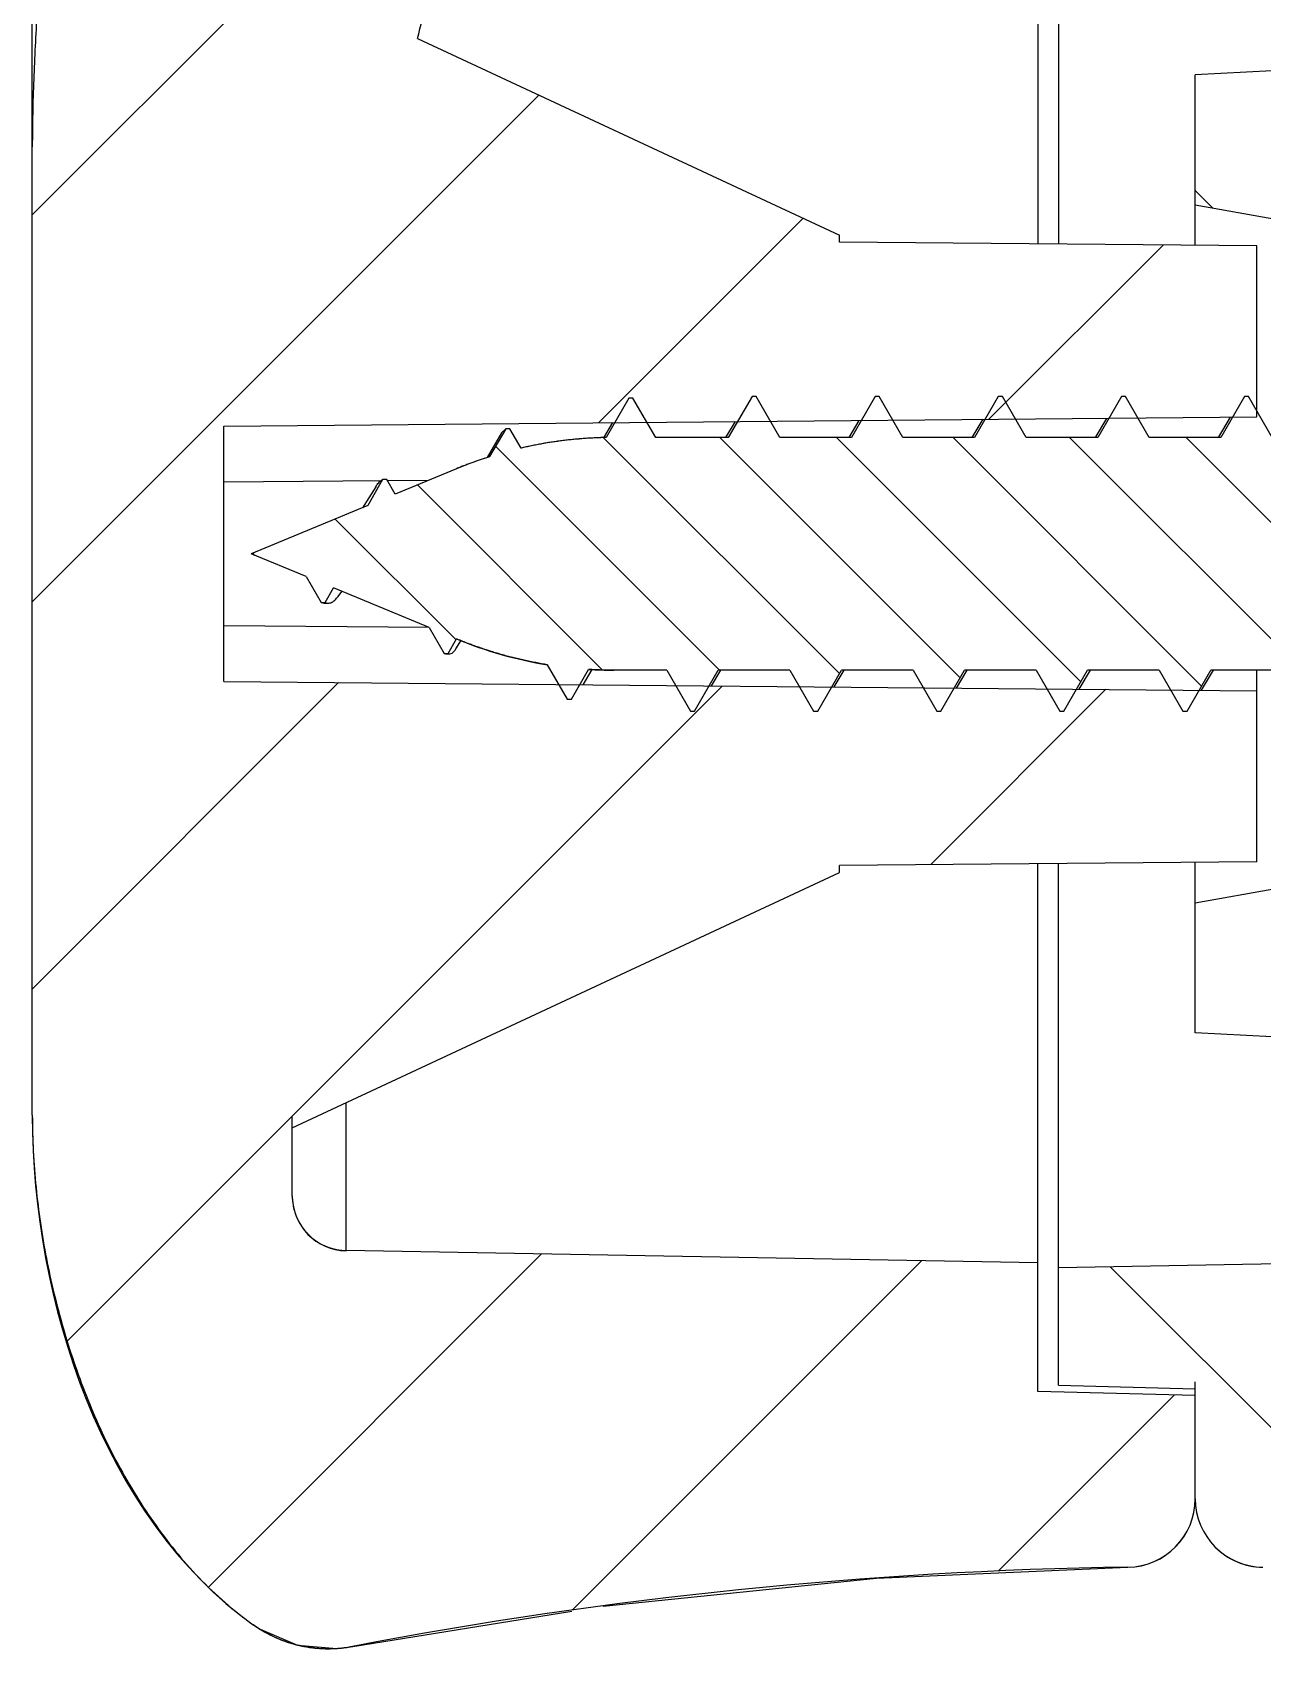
# Model space of a CAD drawing. Header units: millimetres. Extents: x 1204 to 1781, y 423 to 610.
# Drawn here: x 1604.47 to 1613.46, y 504.27 to 516.08 of the extents above; entities that cross this region are included whole.
import ezdxf

# ---------------------------------------------------------------- set-up
doc = ezdxf.new("R2010")
doc.units = ezdxf.units.MM

msp = doc.modelspace()

# ---------------------------------------------------------------- hatches: boundary and pattern name
at = {"linetype": 'Continuous'}
h = msp.add_hatch(dxfattribs=at)
h.set_pattern_fill('DEFAULT__4', color=2, scale=0.602435, angle=135, style=0, pattern_type=0)
h.set_pattern_definition([(135, (1131.86177, 302.35514), (-0.4259857, -0.4259857), [])])
edge = h.paths.add_edge_path()
edge.add_line((1616.067, 510.368), (1616.067, 511.418))
edge.add_line((1616.067, 511.418), (1615.78, 511.418))
edge.add_line((1615.607, 511.118), (1615.78, 511.418))
edge.add_line((1615.577, 511.118), (1615.607, 511.118))
edge.add_line((1615.404, 511.418), (1615.577, 511.118))
edge.add_line((1615.404, 511.418), (1614.88, 511.418))
edge.add_line((1614.707, 511.118), (1614.88, 511.418))
edge.add_line((1614.677, 511.118), (1614.707, 511.118))
edge.add_line((1614.504, 511.418), (1614.677, 511.118))
edge.add_line((1614.504, 511.418), (1613.98, 511.418))
edge.add_line((1613.807, 511.118), (1613.98, 511.418))
edge.add_line((1613.777, 511.118), (1613.807, 511.118))
edge.add_line((1613.604, 511.418), (1613.777, 511.118))
edge.add_line((1613.604, 511.418), (1613.08, 511.418))
edge.add_line((1612.907, 511.118), (1613.08, 511.418))
edge.add_line((1612.877, 511.118), (1612.907, 511.118))
edge.add_line((1612.704, 511.418), (1612.877, 511.118))
edge.add_line((1612.704, 511.418), (1612.18, 511.418))
edge.add_line((1612.007, 511.118), (1612.18, 511.418))
edge.add_line((1611.977, 511.118), (1612.007, 511.118))
edge.add_line((1611.804, 511.418), (1611.977, 511.118))
edge.add_line((1611.804, 511.418), (1611.28, 511.418))
edge.add_line((1611.107, 511.118), (1611.28, 511.418))
edge.add_line((1611.077, 511.118), (1611.107, 511.118))
edge.add_line((1610.904, 511.418), (1611.077, 511.118))
edge.add_line((1610.904, 511.418), (1610.38, 511.418))
edge.add_line((1610.207, 511.118), (1610.38, 511.418))
edge.add_line((1610.177, 511.118), (1610.207, 511.118))
edge.add_line((1610.004, 511.418), (1610.177, 511.118))
edge.add_line((1610.004, 511.418), (1609.48, 511.418))
edge.add_line((1609.307, 511.118), (1609.48, 511.418))
edge.add_line((1609.277, 511.118), (1609.307, 511.118))
edge.add_line((1609.104, 511.418), (1609.277, 511.118))
edge.add_line((1609.104, 511.418), (1608.716, 511.418))
edge.add_spline(control_points=[(1608.716, 511.418), (1608.655, 511.418), (1608.594, 511.42), (1608.533, 511.424)], knot_values=[0, 0, 0, 0, 1, 1, 1, 1], weights=[1, 0.999692, 0.999692, 1], degree=3, periodic=0)
edge.add_line((1608.407, 511.205), (1608.533, 511.424))
edge.add_line((1608.377, 511.205), (1608.407, 511.205))
edge.add_line((1608.231, 511.457), (1608.377, 511.205))
edge.add_spline(control_points=[(1608.231, 511.457), (1608.003, 511.495), (1607.781, 511.558), (1607.568, 511.646)], knot_values=[0, 0, 0, 0, 1, 1, 1, 1], weights=[1, 0.995588, 0.995588, 1], degree=3, periodic=0)
edge.add_line((1607.507, 511.54), (1607.568, 511.646))
edge.add_line((1607.477, 511.54), (1607.507, 511.54))
edge.add_line((1607.368, 511.729), (1607.477, 511.54))
edge.add_line((1607.368, 511.729), (1606.668, 512.019))
edge.add_line((1606.607, 511.913), (1606.668, 512.019))
edge.add_line((1606.577, 511.913), (1606.607, 511.913))
edge.add_line((1606.468, 512.102), (1606.577, 511.913))
edge.add_line((1606.468, 512.102), (1606.067, 512.268))
edge.add_line((1606.918, 512.62), (1606.067, 512.268))
edge.add_line((1607.027, 512.81), (1606.918, 512.62))
edge.add_line((1607.057, 512.81), (1607.027, 512.81))
edge.add_line((1607.118, 512.703), (1607.057, 512.81))
edge.add_line((1607.568, 512.89), (1607.118, 512.703))
edge.add_spline(control_points=[(1607.809, 512.978), (1607.727, 512.952), (1607.647, 512.922), (1607.568, 512.89)], knot_values=[0, 0, 0, 0, 1, 1, 1, 1], weights=[1, 0.99939, 0.99939, 1], degree=3, periodic=0)
edge.add_line((1607.927, 513.182), (1607.809, 512.978))
edge.add_line((1607.957, 513.182), (1607.927, 513.182))
edge.add_line((1608.039, 513.041), (1607.957, 513.182))
edge.add_spline(control_points=[(1608.66, 513.117), (1608.451, 513.114), (1608.243, 513.088), (1608.039, 513.041)], knot_values=[0, 0, 0, 0, 1, 1, 1, 1], weights=[1, 0.996359, 0.996359, 1], degree=3, periodic=0)
edge.add_line((1608.827, 513.406), (1608.66, 513.117))
edge.add_line((1608.857, 513.406), (1608.827, 513.406))
edge.add_line((1609.023, 513.118), (1608.857, 513.406))
edge.add_line((1609.554, 513.118), (1609.023, 513.118))
edge.add_line((1609.727, 513.418), (1609.554, 513.118))
edge.add_line((1609.757, 513.418), (1609.727, 513.418))
edge.add_line((1609.93, 513.118), (1609.757, 513.418))
edge.add_line((1610.454, 513.118), (1609.93, 513.118))
edge.add_line((1610.627, 513.418), (1610.454, 513.118))
edge.add_line((1610.657, 513.418), (1610.627, 513.418))
edge.add_line((1610.83, 513.118), (1610.657, 513.418))
edge.add_line((1611.354, 513.118), (1610.83, 513.118))
edge.add_line((1611.527, 513.418), (1611.354, 513.118))
edge.add_line((1611.557, 513.418), (1611.527, 513.418))
edge.add_line((1611.73, 513.118), (1611.557, 513.418))
edge.add_line((1612.254, 513.118), (1611.73, 513.118))
edge.add_line((1612.427, 513.418), (1612.254, 513.118))
edge.add_line((1612.457, 513.418), (1612.427, 513.418))
edge.add_line((1612.63, 513.118), (1612.457, 513.418))
edge.add_line((1613.154, 513.118), (1612.63, 513.118))
edge.add_line((1613.327, 513.418), (1613.154, 513.118))
edge.add_line((1613.357, 513.418), (1613.327, 513.418))
edge.add_line((1613.53, 513.118), (1613.357, 513.418))
edge.add_line((1614.054, 513.118), (1613.53, 513.118))
edge.add_line((1614.227, 513.418), (1614.054, 513.118))
edge.add_line((1614.257, 513.418), (1614.227, 513.418))
edge.add_line((1614.43, 513.118), (1614.257, 513.418))
edge.add_line((1614.954, 513.118), (1614.43, 513.118))
edge.add_line((1615.127, 513.418), (1614.954, 513.118))
edge.add_line((1615.157, 513.418), (1615.127, 513.418))
edge.add_line((1615.33, 513.118), (1615.157, 513.418))
edge.add_line((1615.854, 513.118), (1615.33, 513.118))
edge.add_line((1616.027, 513.418), (1615.854, 513.118))
edge.add_line((1616.057, 513.418), (1616.027, 513.418))
edge.add_line((1616.067, 513.401), (1616.057, 513.418))
edge.add_line((1616.067, 513.401), (1616.067, 514.168))
edge.add_spline(control_points=[(1616.276, 514.368), (1616.155, 514.373), (1616.067, 514.29), (1616.067, 514.168)], knot_values=[0, 0, 0, 0, 1, 1, 1, 1], weights=[1, 0.794051, 0.794051, 1], degree=3, periodic=0)
edge.add_spline(control_points=[(1617.423, 513.674), (1617.178, 514.094), (1616.762, 514.346), (1616.276, 514.368)], knot_values=[0, 0, 0, 0, 1, 1, 1, 1], weights=[1, 0.918625, 0.918625, 1], degree=3, periodic=0)
edge.add_line((1617.423, 513.674), (1616.568, 513.018))
edge.add_line((1616.367, 512.268), (1616.568, 513.018))
edge.add_line((1616.367, 512.268), (1616.568, 511.518))
edge.add_line((1617.423, 510.862), (1616.568, 511.518))
edge.add_spline(control_points=[(1617.423, 510.862), (1617.178, 510.442), (1616.762, 510.19), (1616.276, 510.168)], knot_values=[0, 0, 0, 0, 1, 1, 1, 1], weights=[1, 0.918625, 0.918625, 1], degree=3, periodic=0)
edge.add_spline(control_points=[(1616.276, 510.168), (1616.155, 510.163), (1616.067, 510.246), (1616.067, 510.368)], knot_values=[0, 0, 0, 0, 1, 1, 1, 1], weights=[1, 0.794051, 0.794051, 1], degree=3, periodic=0)

# ---------------------------------------------------------------- linework, layer by layer
at = {"color": 7, "linetype": 'Continuous'}
for p, q in [((1604.467, 508.168), (1604.467, 585.368)), ((1611.817, 527.058), (1611.817, 514.532)), ((1611.967, 527.059), (1611.967, 514.531)), ((1604.467, 508.166), (1604.467, 517.168)), ((1620.067, 516.14), (1612.967, 515.768)), ((1620.067, 516.14), (1612.967, 515.768)), ((1607.283, 516.034), (1610.367, 514.597)), ((1607.283, 516.034), (1610.367, 514.597)), ((1612.967, 514.522), (1612.967, 515.768)), ((1612.967, 514.818), (1612.967, 515.768)), ((1604.467, 508.166), (1604.467, 515.242)), ((1612.967, 514.818), (1613.567, 514.712)), ((1612.967, 514.818), (1613.567, 514.712)), ((1610.367, 514.545), (1610.367, 514.597)), ((1610.367, 514.545), (1610.367, 514.597)), ((1613.417, 514.518), (1610.367, 514.545)), ((1613.417, 514.518), (1610.367, 514.545)), ((1613.417, 513.268), (1613.417, 514.518)), ((1613.417, 513.268), (1613.417, 514.518)), ((1608.827, 513.406), (1608.66, 513.117)), ((1608.827, 513.406), (1608.66, 513.117)), ((1608.857, 513.406), (1608.827, 513.406)), ((1608.857, 513.406), (1608.827, 513.406)), ((1609.023, 513.118), (1608.857, 513.406)), ((1609.023, 513.118), (1608.857, 513.406)), ((1609.727, 513.418), (1609.554, 513.118)), ((1609.727, 513.418), (1609.554, 513.118)), ((1609.757, 513.418), (1609.727, 513.418)), ((1609.757, 513.418), (1609.727, 513.418)), ((1609.93, 513.118), (1609.757, 513.418)), ((1609.93, 513.118), (1609.757, 513.418)), ((1610.627, 513.418), (1610.454, 513.118)), ((1610.627, 513.418), (1610.454, 513.118)), ((1610.657, 513.418), (1610.627, 513.418)), ((1610.657, 513.418), (1610.627, 513.418)), ((1610.83, 513.118), (1610.657, 513.418)), ((1610.83, 513.118), (1610.657, 513.418)), ((1611.527, 513.418), (1611.354, 513.118)), ((1611.527, 513.418), (1611.354, 513.118)), ((1611.557, 513.418), (1611.527, 513.418)), ((1611.557, 513.418), (1611.527, 513.418)), ((1611.73, 513.118), (1611.557, 513.418)), ((1611.73, 513.118), (1611.557, 513.418)), ((1612.427, 513.418), (1612.254, 513.118)), ((1612.427, 513.418), (1612.254, 513.118)), ((1612.457, 513.418), (1612.427, 513.418)), ((1612.457, 513.418), (1612.427, 513.418)), ((1612.63, 513.118), (1612.457, 513.418)), ((1612.63, 513.118), (1612.457, 513.418)), ((1613.327, 513.418), (1613.154, 513.118)), ((1613.327, 513.418), (1613.154, 513.118)), ((1613.357, 513.418), (1613.327, 513.418)), ((1613.357, 513.418), (1613.327, 513.418)), ((1613.53, 513.118), (1613.357, 513.418)), ((1613.53, 513.118), (1613.357, 513.418)), ((1605.867, 513.202), (1613.417, 513.268)), ((1605.867, 513.202), (1613.417, 513.268)), ((1605.867, 511.334), (1605.867, 513.202)), ((1605.867, 511.334), (1605.867, 513.202)), ((1607.927, 513.182), (1607.809, 512.978)), ((1607.927, 513.182), (1607.809, 512.978)), ((1607.897, 513.151), (1607.927, 513.182)), ((1607.957, 513.182), (1607.927, 513.182)), ((1607.957, 513.182), (1607.927, 513.182)), ((1608.039, 513.041), (1607.957, 513.182)), ((1608.039, 513.041), (1607.957, 513.182)), ((1608.707, 513.227), (1608.641, 513.116)), ((1609.603, 513.235), (1609.534, 513.118)), ((1610.508, 513.243), (1610.434, 513.118)), ((1611.413, 513.251), (1611.334, 513.118)), ((1612.317, 513.258), (1612.234, 513.118)), ((1613.222, 513.266), (1613.134, 513.118)), ((1607.897, 513.151), (1607.791, 512.972)), ((1609.554, 513.118), (1609.023, 513.118)), ((1609.554, 513.118), (1609.023, 513.118)), ((1610.454, 513.118), (1609.93, 513.118)), ((1610.454, 513.118), (1609.93, 513.118)), ((1611.354, 513.118), (1610.83, 513.118)), ((1611.354, 513.118), (1610.83, 513.118)), ((1612.254, 513.118), (1611.73, 513.118)), ((1612.254, 513.118), (1611.73, 513.118)), ((1613.154, 513.118), (1612.63, 513.118)), ((1613.154, 513.118), (1612.63, 513.118)), ((1607.027, 512.81), (1606.918, 512.62)), ((1607.027, 512.81), (1606.918, 512.62)), ((1607.057, 512.81), (1607.027, 512.81)), ((1607.057, 512.81), (1607.027, 512.81)), ((1607.118, 512.703), (1607.057, 512.81)), ((1607.118, 512.703), (1607.057, 512.81)), ((1607.568, 512.89), (1607.118, 512.703)), ((1607.568, 512.89), (1607.118, 512.703)), ((1607.027, 512.801), (1605.867, 512.791)), ((1606.977, 512.758), (1606.926, 512.676)), ((1607.36, 512.804), (1607.057, 512.801)), ((1606.918, 512.62), (1606.067, 512.268)), ((1606.918, 512.62), (1606.067, 512.268)), ((1606.926, 512.676), (1606.881, 512.605)), ((1606.468, 512.102), (1606.067, 512.268)), ((1606.468, 512.102), (1606.067, 512.268)), ((1606.468, 512.102), (1606.577, 511.913)), ((1606.468, 512.102), (1606.577, 511.913)), ((1606.607, 511.913), (1606.668, 512.019)), ((1606.607, 511.913), (1606.668, 512.019)), ((1607.368, 511.729), (1606.668, 512.019)), ((1607.368, 511.729), (1606.668, 512.019)), ((1606.702, 511.957), (1606.729, 511.994)), ((1606.577, 511.913), (1606.6, 511.908)), ((1606.577, 511.913), (1606.607, 511.913)), ((1606.577, 511.913), (1606.607, 511.913)), ((1606.6, 511.908), (1606.63, 511.908)), ((1606.607, 511.913), (1606.63, 511.908)), ((1605.867, 511.745), (1607.368, 511.732)), ((1607.368, 511.729), (1607.477, 511.54)), ((1607.368, 511.729), (1607.477, 511.54)), ((1607.507, 511.54), (1607.568, 511.646)), ((1607.507, 511.54), (1607.568, 511.646)), ((1607.591, 511.619), (1607.601, 511.634)), ((1607.477, 511.54), (1607.489, 511.538)), ((1607.477, 511.54), (1607.507, 511.54)), ((1607.477, 511.54), (1607.507, 511.54)), ((1607.489, 511.538), (1607.519, 511.538)), ((1607.507, 511.54), (1607.519, 511.538)), ((1607.563, 511.573), (1607.591, 511.619)), ((1608.231, 511.457), (1608.377, 511.205)), ((1608.231, 511.457), (1608.377, 511.205)), ((1608.407, 511.205), (1608.533, 511.424)), ((1608.407, 511.205), (1608.533, 511.424)), ((1608.492, 511.311), (1608.559, 511.422)), ((1609.104, 511.418), (1608.716, 511.418)), ((1609.104, 511.418), (1608.716, 511.418)), ((1609.104, 511.418), (1609.277, 511.118)), ((1609.104, 511.418), (1609.277, 511.118)), ((1609.307, 511.118), (1609.48, 511.418)), ((1609.307, 511.118), (1609.48, 511.418)), ((1609.432, 511.303), (1609.5, 511.418)), ((1610.004, 511.418), (1609.48, 511.418)), ((1610.004, 511.418), (1609.48, 511.418)), ((1610.004, 511.418), (1610.177, 511.118)), ((1610.004, 511.418), (1610.177, 511.118)), ((1610.207, 511.118), (1610.38, 511.418)), ((1610.207, 511.118), (1610.38, 511.418)), ((1610.327, 511.295), (1610.4, 511.418)), ((1610.904, 511.418), (1610.38, 511.418)), ((1610.904, 511.418), (1610.38, 511.418)), ((1610.904, 511.418), (1611.077, 511.118)), ((1610.904, 511.418), (1611.077, 511.118)), ((1611.107, 511.118), (1611.28, 511.418)), ((1611.107, 511.118), (1611.28, 511.418)), ((1611.222, 511.287), (1611.3, 511.418)), ((1611.804, 511.418), (1611.28, 511.418)), ((1611.804, 511.418), (1611.28, 511.418)), ((1611.804, 511.418), (1611.977, 511.118)), ((1611.804, 511.418), (1611.977, 511.118)), ((1612.007, 511.118), (1612.18, 511.418)), ((1612.007, 511.118), (1612.18, 511.418)), ((1612.118, 511.279), (1612.2, 511.418)), ((1612.704, 511.418), (1612.18, 511.418)), ((1612.704, 511.418), (1612.18, 511.418)), ((1612.704, 511.418), (1612.877, 511.118)), ((1612.704, 511.418), (1612.877, 511.118)), ((1612.907, 511.118), (1613.08, 511.418)), ((1612.907, 511.118), (1613.08, 511.418)), ((1613.013, 511.272), (1613.1, 511.418)), ((1613.604, 511.418), (1613.08, 511.418)), ((1613.604, 511.418), (1613.08, 511.418)), ((1613.417, 510.018), (1613.417, 511.418)), ((1605.867, 511.334), (1613.417, 511.268)), ((1605.867, 511.334), (1613.417, 511.268)), ((1608.377, 511.205), (1608.407, 511.205)), ((1608.377, 511.205), (1608.407, 511.205)), ((1613.417, 510.018), (1613.417, 511.268)), ((1609.277, 511.118), (1609.307, 511.118)), ((1609.277, 511.118), (1609.307, 511.118)), ((1610.177, 511.118), (1610.207, 511.118)), ((1610.177, 511.118), (1610.207, 511.118)), ((1611.077, 511.118), (1611.107, 511.118)), ((1611.077, 511.118), (1611.107, 511.118)), ((1611.977, 511.118), (1612.007, 511.118)), ((1611.977, 511.118), (1612.007, 511.118)), ((1612.877, 511.118), (1612.907, 511.118)), ((1612.877, 511.118), (1612.907, 511.118)), ((1613.417, 510.018), (1610.367, 509.991)), ((1613.417, 510.018), (1610.367, 509.991)), ((1610.367, 509.939), (1610.367, 509.991)), ((1610.367, 509.939), (1610.367, 509.991)), ((1611.817, 506.148), (1611.817, 510.004)), ((1611.967, 506.193), (1611.967, 510.005)), ((1612.967, 508.768), (1612.967, 510.014)), ((1606.367, 508.074), (1610.367, 509.939)), ((1606.367, 508.074), (1610.367, 509.939)), ((1612.967, 509.718), (1613.567, 509.824)), ((1612.967, 509.718), (1613.567, 509.824)), ((1612.967, 508.768), (1612.967, 509.718)), ((1620.067, 508.396), (1612.967, 508.768)), ((1620.067, 508.396), (1612.967, 508.768)), ((1606.76, 507.176), (1606.76, 508.258)), ((1606.367, 507.575), (1606.367, 508.158)), ((1606.367, 507.576), (1606.367, 508.074)), ((1611.817, 507.088), (1606.76, 507.177)), ((1611.817, 507.088), (1606.76, 507.177)), ((1619.576, 507.184), (1611.967, 507.051)), ((1619.576, 507.184), (1611.967, 507.051)), ((1611.817, 506.148), (1611.817, 507.088)), ((1611.967, 506.194), (1611.967, 507.051)), ((1611.967, 506.194), (1612.967, 506.168)), ((1611.967, 506.194), (1612.967, 506.168)), ((1611.967, 506.193), (1612.967, 506.167)), ((1612.967, 505.363), (1612.967, 506.218)), ((1612.967, 506.118), (1611.817, 506.148)), ((1612.967, 506.118), (1611.817, 506.148)), ((1612.967, 505.364), (1612.967, 506.168)), ((1612.967, 505.364), (1612.967, 506.118)), ((1608.639, 504.58), (1610.637, 504.784)), ((1610.637, 504.784), (1612.475, 504.863)), ((1612.475, 504.865), (1612.475, 504.863)), ((1606.809, 504.284), (1608.41, 504.543)), ((1606.081, 504.444), (1606.132, 504.41)), ((1606.082, 504.443), (1606.082, 504.443)), ((1606.082, 504.443), (1606.082, 504.443)), ((1606.132, 504.41), (1606.405, 504.295)), ((1606.809, 504.285), (1606.807, 504.285)), ((1606.807, 504.285), (1606.807, 504.285))]:
    msp.add_line(p, q, dxfattribs=at)
at = {"color": 2, "linetype": 'Continuous'}
for p, q in [((1604.467, 514.745), (1607.413, 517.691)), ((1604.467, 511.917), (1608.171, 515.621)), ((1612.967, 514.922), (1613.093, 514.796)), ((1608.605, 513.226), (1610.1, 514.721)), ((1611.458, 513.251), (1612.731, 514.524)), ((1604.467, 509.088), (1606.705, 511.327)), ((1604.721, 506.514), (1609.509, 511.302)), ((1611.033, 509.997), (1612.313, 511.278)), ((1605.754, 504.718), (1608.187, 507.152)), ((1608.415, 504.551), (1610.967, 507.103)), ((1612.346, 507.057), (1614.575, 504.829)), ((1611.529, 504.837), (1612.815, 506.122))]:
    msp.add_line(p, q, dxfattribs=at)
at = {"color": 7, "linetype": 'Continuous'}
msp.add_lwpolyline([(1606.405, 504.295), (1606.693, 504.269), (1606.809, 504.284)], dxfattribs=at)
for centre, radius, start, end in [((1608.716, 510.118), 3, 91.0605, 103.0424), ((1608.716, 510.118), 3, 107.5976, 112.5), ((1608.716, 514.418), 3, 247.5097, 260.7004), ((1608.716, 514.418), 3, 266.5141, 270), ((1606.766, 507.577), 0.399, 180.0334, 189.6188), ((1606.767, 507.576), 0.4, 180, 269), ((1606.767, 507.577), 0.4, 180.2314, 269), ((1606.769, 507.577), 0.402, 189.5763, 202.275), ((1606.766, 507.576), 0.399, 202.3395, 213.7077), ((1606.767, 507.577), 0.4, 213.6835, 235.3374), ((1606.767, 507.576), 0.399, 235.313, 246.9229), ((1606.768, 507.58), 0.403, 246.9983, 264.3106), ((1606.767, 507.572), 0.395, 264.3096, 268.9904), ((1612.467, 505.364), 0.5, 270.8619, 0), ((1612.467, 505.364), 0.5, 270.8619, 0), ((1612.467, 505.363), 0.5, 270.8619, 0), ((1613.467, 505.364), 0.5, 180, 269.1381), ((1613.467, 505.364), 0.5, 180, 269.1381), ((1613.467, 505.363), 0.5, 225.3834, 269.1381), ((1612.97, 472.009), 32.859, 90.8647, 100.8116), ((1612.97, 472.009), 32.859, 90.8647, 100.8116), ((1606.089, 504.446), 0.00695, 195.8081, 202.8439), ((1606.63, 505.212), 0.944, 234.5516, 280.8149), ((1606.63, 505.212), 0.944, 234.5748, 280.8151)]:
    msp.add_arc(centre, radius, start, end, dxfattribs=at)
for points, start_tangent, end_tangent in [([(1604.538, 517.168), (1604.527, 516.698), (1604.501, 516.222), (1604.477, 515.733), (1604.467, 515.242)], (0, -1), (0, -1)), ([(1604.538, 517.168), (1604.527, 516.698), (1604.501, 516.222), (1604.477, 515.733), (1604.467, 515.242)], (0, -1), (0, -1)), ([(1607.283, 516.034), (1607.343, 516.313), (1607.383, 516.596), (1607.406, 516.882), (1607.413, 517.168)], (0.248476, 0.968638), (0, 1)), ([(1607.283, 516.034), (1607.343, 516.313), (1607.383, 516.596), (1607.406, 516.882), (1607.413, 517.168)], (0.248476, 0.968638), (0, 1)), ([(1608.66, 513.117), (1608.621, 513.117), (1608.582, 513.115), (1608.543, 513.113), (1608.504, 513.111), (1608.465, 513.107), (1608.426, 513.104), (1608.387, 513.1), (1608.348, 513.095), (1608.309, 513.09), (1608.27, 513.085), (1608.231, 513.079), (1608.192, 513.072), (1608.154, 513.065), (1608.115, 513.057), (1608.077, 513.049), (1608.039, 513.041)], (-0.999829, -0.018508), (-0.974203, -0.225673)), ([(1607.809, 512.978), (1607.778, 512.968), (1607.748, 512.958), (1607.718, 512.947), (1607.687, 512.936), (1607.657, 512.925), (1607.627, 512.914), (1607.597, 512.902), (1607.568, 512.89)], (-0.953203, -0.302331), (-0.92388, -0.382683)), ([(1606.977, 512.758), (1606.999, 512.788), (1607.027, 512.81)], (0.520347, 0.853955), (0.92388, 0.382683)), ([(1606.63, 511.908), (1606.635, 511.908), (1606.663, 511.918), (1606.691, 511.944), (1606.702, 511.957)], (0.999986, -0.005248), (0.591322, 0.806436)), ([(1608.231, 511.457), (1608.21, 511.461), (1608.189, 511.465), (1608.167, 511.469), (1608.146, 511.473), (1608.125, 511.477), (1608.104, 511.481), (1608.083, 511.486), (1608.062, 511.49), (1608.041, 511.495), (1608.02, 511.5), (1607.999, 511.505), (1607.978, 511.51), (1607.957, 511.516), (1607.936, 511.521), (1607.915, 511.527), (1607.894, 511.533), (1607.873, 511.539), (1607.853, 511.545), (1607.832, 511.551), (1607.811, 511.558), (1607.791, 511.564), (1607.77, 511.571), (1607.75, 511.578), (1607.729, 511.585), (1607.709, 511.592), (1607.689, 511.599), (1607.669, 511.607), (1607.648, 511.614), (1607.628, 511.622), (1607.608, 511.63), (1607.588, 511.638), (1607.568, 511.646)], (-0.986857, 0.161596), (-0.923944, 0.382528)), ([(1607.519, 511.538), (1607.535, 511.543), (1607.563, 511.573)], (0.999272, 0.038155), (0.501649, 0.865071)), ([(1608.716, 511.418), (1608.693, 511.418), (1608.67, 511.418), (1608.647, 511.419), (1608.625, 511.419), (1608.602, 511.42), (1608.579, 511.421), (1608.556, 511.422), (1608.533, 511.424)], (-1, 0), (-0.99815, 0.060803)), ([(1604.467, 508.166), (1606.082, 504.443)], (0, -1), (0.814874, -0.579638)), ([(1604.467, 508.166), (1604.494, 507.637), (1604.57, 507.119), (1604.692, 506.613), (1604.86, 506.12), (1605.078, 505.644), (1605.352, 505.194), (1605.686, 504.786), (1606.082, 504.443)], (0, -1), (0.814874, -0.579638)), ([(1606.082, 504.443), (1606.092, 504.436), (1606.102, 504.43), (1606.111, 504.423), (1606.121, 504.417), (1606.131, 504.411), (1606.141, 504.405), (1606.151, 504.399), (1606.161, 504.393), (1606.172, 504.387), (1606.182, 504.381), (1606.192, 504.376), (1606.203, 504.37), (1606.214, 504.365), (1606.224, 504.36), (1606.235, 504.355), (1606.246, 504.35), (1606.257, 504.345), (1606.268, 504.34), (1606.279, 504.336), (1606.29, 504.331), (1606.301, 504.327), (1606.313, 504.323), (1606.324, 504.319), (1606.335, 504.315), (1606.347, 504.312), (1606.358, 504.308), (1606.37, 504.305), (1606.382, 504.301), (1606.393, 504.298), (1606.405, 504.295), (1606.417, 504.293), (1606.428, 504.29), (1606.44, 504.287), (1606.452, 504.285), (1606.464, 504.283), (1606.476, 504.281), (1606.488, 504.279), (1606.5, 504.277), (1606.512, 504.276), (1606.524, 504.274), (1606.535, 504.273), (1606.547, 504.272), (1606.559, 504.271), (1606.571, 504.27), (1606.583, 504.269), (1606.595, 504.269), (1606.607, 504.268), (1606.619, 504.268), (1606.631, 504.268), (1606.643, 504.268), (1606.655, 504.269), (1606.667, 504.269), (1606.679, 504.269), (1606.691, 504.27), (1606.702, 504.271), (1606.714, 504.272), (1606.726, 504.273), (1606.737, 504.274), (1606.749, 504.276), (1606.761, 504.277), (1606.772, 504.279), (1606.784, 504.281), (1606.795, 504.283), (1606.807, 504.285)], (0.814873, -0.579639), (0.982238, 0.18764))]:
    msp.add_spline(points, degree=3, dxfattribs=dict(at, start_tangent=start_tangent, end_tangent=end_tangent))

doc.saveas('drawing.dxf')
